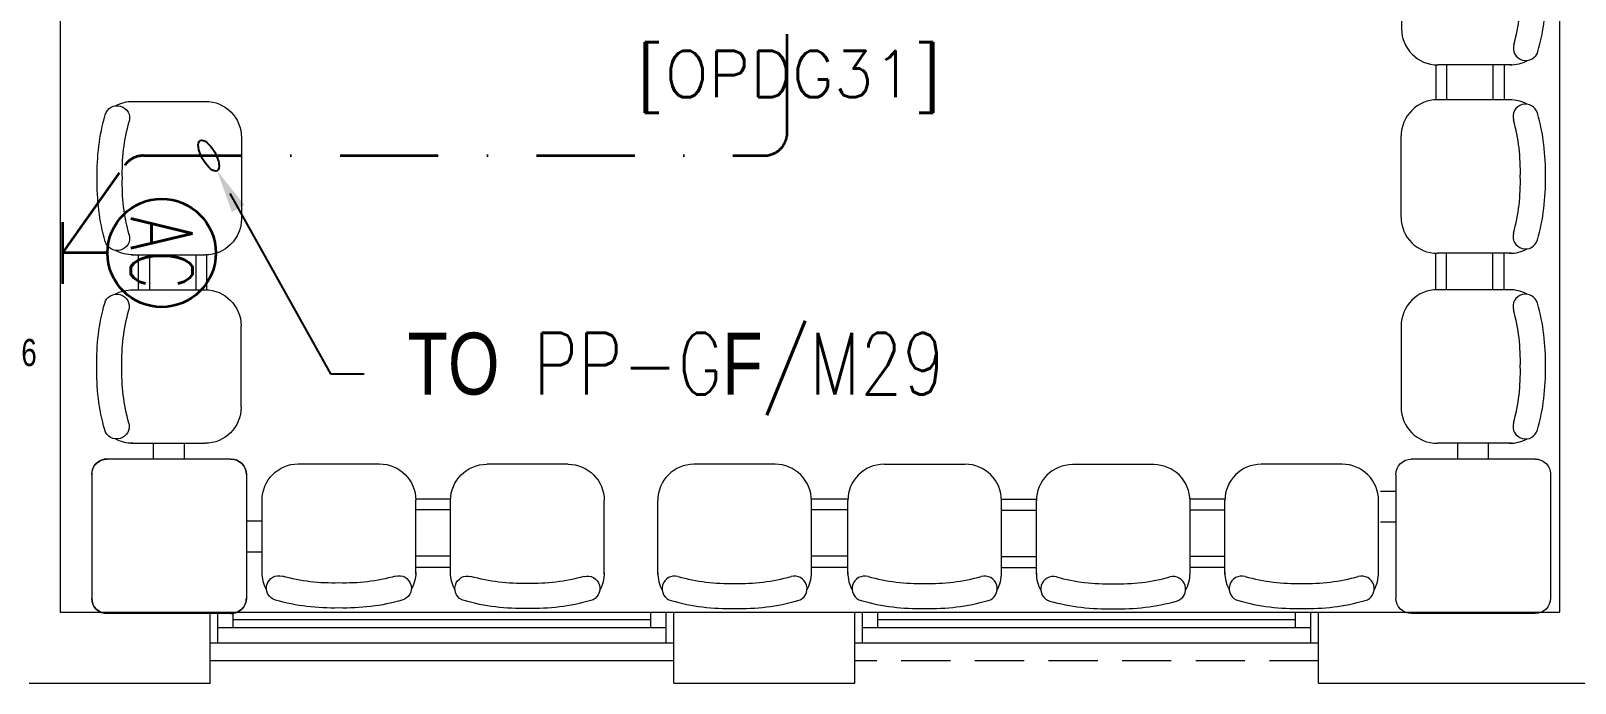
# Model space of a CAD drawing. Header units: inches. Extents: x -12418 to 57169, y -29325 to 19878.
# Drawn here: x 35955 to 40947, y -13097 to -10987 of the extents above; entities that cross this region are included whole.
import ezdxf
from ezdxf import colors
from ezdxf.entities.mleader import LeaderData, LeaderLine
from ezdxf.enums import TextEntityAlignment as Align
from ezdxf.math import Vec2, Vec3

# ---------------------------------------------------------------- set-up
doc = ezdxf.new("R2010")
doc.units = ezdxf.units.IN
doc.header["$LTSCALE"] = 25
doc.header["$MEASUREMENT"] = 0
doc.linetypes.add('00-Ground Floor$0$HIDDEN', pattern=[9.525, 6.35, -3.175])
doc.linetypes.add('DASHDOT', pattern=[25.4, 12.7, -6.35, 0, -6.35])
doc.layers.get('0').update_dxf_attribs({"color": 8})
for name, color, linetype, lineweight in [('00-Ground Floor$0$72_EGR_BASE_TEXT', 252, 'Continuous', 5), ('00-Ground Floor$0$72_EGR_EQP_TAG', 142, 'Continuous', 5), ('00-Ground Floor$0$Aluminum', 251, 'Continuous', 5), ('00-Ground Floor$0$LOADING', 253, 'Continuous', 5), ('00-Ground Floor$0$Proj', 251, 'Continuous', 5), ('00-Ground Floor$0$Walls', 251, 'Continuous', 5), ('E-LITE-CIRC @ 100', 6, 'Continuous', 25), ('E-LITE-CLNG-CNDT', 6, 'DASHDOT', 35), ('E-POWR-CIRC-NUMB', 6, 'Continuous', 25), ('E-POWR-CLNG-CNDT', 6, 'DASHDOT', 35), ('E-POWR-WALL @ 100', 4, 'Continuous', 35)]:
    doc.layers.add(name, color=color, linetype=linetype, lineweight=lineweight)
doc.layers.add('E-POWR-IDEN', color=101, linetype='Continuous')
doc.styles.add('00-Ground Floor$0$SIMPLEX', font='SIMPLEX.shx', dxfattribs={"height": 150})
doc.styles.add('00-Ground Floor$0$Standard', font='arial.ttf')
doc.styles.add('00-Ground Floor$0$X3G_ENTITY_257CFD', font='swisscl.ttf', dxfattribs={"height": 200})
doc.styles.add('DC_Simplex', font='SIMPLEX.shx', dxfattribs={"width": 0.7})

# ---------------------------------------------------------------- blocks, each defined once
blk = doc.blocks.new('00-Ground Floor$0$3 seats beam chair')
at = {"layer": '00-Ground Floor$0$LOADING', "ltscale": 20}
for p, q in [((-740534, -1008988.2), (-740317.9, -1008988.2)), ((-740534, -1008988.2), (-740295.5, -1008988.2)), ((-740178.3, -1009367.9), (-740178.3, -1009105.4)), ((-740534, -1009485), (-740295.5, -1009485)), ((-740511, -1009485), (-740511, -1009602.9)), ((-740474.9, -1009485), (-740474.9, -1009602.9)), ((-740325, -1009485), (-740325, -1009602.9)), ((-740290.3, -1009484.9), (-740290.3, -1009602.9)), ((-740534, -1009602.8), (-740295.5, -1009602.8)), ((-740178.3, -1009720), (-740178.3, -1009982.5)), ((-740534, -1010099.7), (-740295.5, -1010099.7)), ((-740534, -1010099.7), (-740317.9, -1010099.7)), ((-740512.3, -1010099.6), (-740512.3, -1010212.3)), ((-740476.2, -1010099.6), (-740476.2, -1010212.3)), ((-740326.3, -1010099.6), (-740326.3, -1010212.3)), ((-740291.5, -1010099.6), (-740291.5, -1010212.4)), ((-740535.3, -1010212.3), (-740319.1, -1010212.3)), ((-740535.3, -1010212.3), (-740296.7, -1010212.3)), ((-740179.5, -1010592), (-740179.5, -1010329.5)), ((-740535.3, -1010709.2), (-740296.7, -1010709.2)), ((-740512.3, -1010821.9), (-740512.3, -1010709.2)), ((-740476.2, -1010821.9), (-740476.2, -1010709.2)), ((-740326.3, -1010821.9), (-740326.3, -1010709.2)), ((-740291.5, -1010821.9), (-740291.5, -1010709.1)), ((-740534, -1010821.8), (-740295.5, -1010821.8)), ((-740534, -1010821.8), (-740317.9, -1010821.8)), ((-740178.3, -1011201.5), (-740178.3, -1010939)), ((-740534, -1011318.7), (-740295.5, -1011318.7))]:
    blk.add_line(p, q, dxfattribs=at)
for centre, radius, start, end in [((-740528.8, -1009105.4), 117.2, 90, 118.9699), ((-740295.5, -1009105.4), 117.2, 0, 90), ((-739957.4, -1009217.1), 687.4, 164.361, 181.6247), ((-740580.4, -1009042.7), 40.5, 344.361, 164.361), ((-739957.4, -1009217.1), 606.4, 164.361, 181.8419), ((-739957.4, -1009256.1), 687.4, 178.3753, 195.639), ((-739957.4, -1009256.1), 606.4, 178.1581, 195.639), ((-740295.5, -1009367.9), 117.2, 270, 0), ((-740580.4, -1009430.5), 40.5, 195.639, 15.639), ((-740528.8, -1009367.9), 117.2, 241.0301, 270), ((-739957.4, -1009831.8), 687.4, 164.361, 181.6247), ((-740580.4, -1009657.4), 40.5, 344.361, 164.361), ((-740528.8, -1009720), 117.2, 90, 118.9699), ((-740295.5, -1009720), 117.2, 0, 90), ((-739957.4, -1009831.8), 606.4, 164.361, 181.8419), ((-739957.4, -1009870.8), 687.4, 178.3753, 195.639), ((-739957.4, -1009870.8), 606.4, 178.1581, 195.639), ((-740295.5, -1009982.5), 117.2, 270, 0), ((-740580.4, -1010045.1), 40.5, 195.639, 15.639), ((-740528.8, -1009982.5), 117.2, 241.0301, 270), ((-740581.6, -1010266.9), 40.5, 344.361, 164.361), ((-740530.1, -1010329.5), 117.2, 90, 118.9699), ((-740296.7, -1010329.5), 117.2, 0, 90), ((-739958.7, -1010441.3), 687.4, 164.361, 181.6247), ((-739958.7, -1010441.3), 606.4, 164.361, 181.8419), ((-739958.7, -1010480.3), 687.4, 178.3753, 195.639), ((-739958.7, -1010480.3), 606.4, 178.1581, 195.639), ((-740296.7, -1010592), 117.2, 270, 0), ((-740581.6, -1010654.6), 40.5, 195.639, 15.639), ((-740530.1, -1010592), 117.2, 241.0301, 270), ((-740580.4, -1010876.4), 40.5, 344.361, 164.361), ((-740528.8, -1010939), 117.2, 90, 118.9699), ((-740295.5, -1010939), 117.2, 0, 90), ((-739957.4, -1011050.8), 687.4, 164.361, 181.6247), ((-739957.4, -1011050.8), 606.4, 164.361, 181.8419), ((-739957.4, -1011089.8), 687.4, 178.3753, 195.639), ((-739957.4, -1011089.8), 606.4, 178.1581, 195.639), ((-740295.5, -1011201.5), 117.2, 270, 0), ((-740580.4, -1011264.1), 40.5, 195.639, 15.639), ((-740528.8, -1011201.5), 117.2, 241.0301, 270)]:
    blk.add_arc(centre, radius, start, end, dxfattribs=at)
at = {"layer": '00-Ground Floor$0$LOADING', "ltscale": 10, "style": '00-Ground Floor$0$Standard'}
blk.add_attdef('NMF0003', text='', height=50, dxfattribs=at).set_placement((-740377, -1009031.1), align=Align.TOP_CENTER)
blk = doc.blocks.new('00-Ground Floor$0$GF21009T-P')
for p, q in [((0.4002, 0.5), (0, 0.5)), ((-0.0499, 0.4501), (-0.0499, 0.0499)), ((0.4501, 0.4501), (0.4501, 0.0499)), ((0.4501, 0.3), (0.5001, 0.3)), ((0.4501, 0.2), (0.5001, 0.2)), ((0.4002, 0), (0, 0))]:
    blk.add_line(p, q)
for centre, start, end in [((0, 0.4501), 90, 180), ((0.4002, 0.4501), 0, 90), ((0, 0.0499), 180, 270), ((0.4002, 0.0499), 270, 0)]:
    blk.add_arc(centre, 0.0499, start, end)
blk = doc.blocks.new('00-Ground Floor$0$seater 2')
at = {"layer": '00-Ground Floor$0$LOADING', "ltscale": 20}
for p, q in [((-944247.6, -393623.3, 0), (-943985.1, -393623.3, 0)), ((-943375.6, -393622, 0), (-943638.1, -393622, 0)), ((-944364.8, -393979, 0), (-944364.8, -393740.4, 0)), ((-943755.2, -393735.3, 0), (-943868, -393735.3, 0)), ((-943867.9, -393979, 0), (-943867.9, -393740.4, 0)), ((-943867.9, -393979, 0), (-943867.9, -393762.9, 0)), ((-943755.3, -393977.8, 0), (-943755.3, -393739.2, 0)), ((-943755.3, -393977.8, 0), (-943755.3, -393761.6, 0)), ((-943258.4, -393977.8, 0), (-943258.4, -393739.2, 0)), ((-943755.2, -393770, 0), (-943867.9, -393770, 0)), ((-943755.2, -393919.9, 0), (-943867.9, -393919.9, 0)), ((-943755.2, -393956, 0), (-943867.9, -393956, 0))]:
    blk.add_line(p, q, dxfattribs=at)
for centre, radius, start, end in [((-944247.6, -393740.4, 0), 117.2, 90, 180), ((-943985.1, -393740.4, 0), 117.2, 0, 90), ((-943638.1, -393739.2, 0), 117.2, 90, 180), ((-943375.6, -393739.2, 0), 117.2, 0, 90), ((-944247.6, -393973.8, 0), 117.2, 180, 208.9699), ((-944310.2, -394025.3, 0), 40.5, 74.361, 254.361), ((-944135.8, -393402.4, 0), 606.4, 254.361, 271.8419), ((-944096.8, -393402.4, 0), 606.4, 268.1581, 285.639), ((-943922.5, -394025.3, 0), 40.5, 285.639, 105.639), ((-943985.1, -393973.8, 0), 117.2, 331.0301, 0), ((-943638.1, -393972.5, 0), 117.2, 180, 208.9699), ((-943700.7, -394024.1, 0), 40.5, 74.361, 254.361), ((-943526.3, -393401.1, 0), 606.4, 254.361, 271.8419), ((-943487.3, -393401.1, 0), 606.4, 268.1581, 285.639), ((-943312.9, -394024.1, 0), 40.5, 285.639, 105.639), ((-943375.6, -393972.5, 0), 117.2, 331.0301, 0), ((-943526.3, -393401.1, 0), 687.4, 254.361, 271.6247), ((-943487.3, -393401.1, 0), 687.4, 268.3753, 285.639), ((-944135.8, -393402.4, 0), 687.4, 254.361, 271.6247), ((-944096.8, -393402.4, 0), 687.4, 268.3753, 285.639)]:
    blk.add_arc(centre, radius, start, end, dxfattribs=at)
blk = doc.blocks.new('00-Ground Floor')
at = {"layer": '00-Ground Floor$0$Aluminum'}
for p, q in [((36533.7, -12867.4, 0), (38033.7, -12867.4, 0)), ((36558.7, -12967.4, 0), (36558.7, -12867.4, 0)), ((36608.7, -12917.4, 0), (36608.7, -12867.4, 0)), ((37958.7, -12917.4, 0), (37958.7, -12867.4, 0)), ((38008.7, -12967.4, 0), (38008.7, -12867.4, 0)), ((38617.9, -12867.4, 0), (40117.9, -12867.4, 0)), ((38642.9, -12967.4, 0), (38642.9, -12867.4, 0)), ((38692.9, -12917.4, 0), (38692.9, -12867.4, 0)), ((40042.9, -12917.4, 0), (40042.9, -12867.4, 0)), ((40092.9, -12967.4, 0), (40092.9, -12867.4, 0)), ((36558.7, -12917.4, 0), (38008.7, -12917.4, 0)), ((37958.7, -12892.4, 0), (36608.7, -12892.4, 0)), ((38642.9, -12917.4, 0), (40092.9, -12917.4, 0)), ((40042.9, -12892.4, 0), (38692.9, -12892.4, 0)), ((36533.7, -12967.4, 0), (38033.7, -12967.4, 0)), ((38617.9, -12967.4, 0), (40117.9, -12967.4, 0)), ((38033.7, -13025, 0), (36533.7, -13025, 0))]:
    blk.add_line(p, q, dxfattribs=at)
at = {"layer": '00-Ground Floor$0$LOADING'}
for p, q in [((40317.6, -12476, 0), (40367.6, -12476, 0)), ((40317.6, -12576, 0), (40367.6, -12576, 0))]:
    blk.add_line(p, q, dxfattribs=at)
at = {"layer": '00-Ground Floor$0$Proj', "linetype": '00-Ground Floor$0$HIDDEN'}
blk.add_line((40117.9, -13025, 0), (38617.9, -13025, 0), dxfattribs=at)
at = {"layer": '00-Ground Floor$0$Walls'}
for p, q in [((36049.5, -2747.4, 0), (36049.5, -12867.4, 0)), ((40897.1, -8747.4, 0), (40897.1, -12867.4, 0)), ((36049.5, -12867.4, 0), (36533.7, -12867.4, 0)), ((36533.7, -13097.4, 0), (36533.7, -12867.4, 0)), ((38033.7, -12867.4, 0), (38617.9, -12867.4, 0)), ((38033.7, -13097.4, 0), (38033.7, -12867.4, 0)), ((38617.9, -13097.4, 0), (38617.9, -12867.4, 0)), ((40117.9, -12867.4, 0), (40897.1, -12867.4, 0)), ((40117.9, -13097.4, 0), (40117.9, -12867.4, 0)), ((35949.5, -13097.4, 0), (36533.7, -13097.4, 0)), ((38033.7, -13097.4, 0), (38617.9, -13097.4, 0)), ((40117.9, -13097.4, 0), (41547.9, -13097.4, 0))]:
    blk.add_line(p, q, dxfattribs=at)
at = {"layer": '00-Ground Floor$0$LOADING'}
for p, rotation in [((-699793.7, -1021309.7, 0), 180), ((-971007.1, 727788.9, 0), 89.99999999999997)]:
    blk.add_blockref('00-Ground Floor$0$3 seats beam chair', p, dxfattribs=dict(at, rotation=rotation))
at = {"layer": '00-Ground Floor$0$LOADING', "xscale": -1, "rotation": 270}
blk.add_blockref('00-Ground Floor$0$seater 2', (430257.5, 932043.2, 0), dxfattribs=at)
at = {"layer": '00-Ground Floor$0$LOADING', "extrusion": (3.51202e-12, -1.27212e-09, 1), "xscale": -1000.000000000002, "yscale": 1000.000000000001, "zscale": 1000.000000000001, "rotation": 270.0000091616897}
blk.add_blockref('00-Ground Floor$0$GF21009T-P', (36151.1, -12822.5, 0), dxfattribs=at)
at = {"layer": '00-Ground Floor$0$LOADING', "extrusion": (3.51192e-12, -1.27212e-09, 1), "xscale": -1000, "yscale": 1000, "zscale": 1000, "rotation": 270.0000045808248}
blk.add_blockref('00-Ground Floor$0$GF21009T-P', (40367.6, -12822.5, 0), dxfattribs=at)
at = {"layer": '00-Ground Floor$0$LOADING', "extrusion": (-1.27212e-09, 3.51202e-12, 1), "xscale": 1000.000000000002, "yscale": 1000.000000000002, "zscale": 1000.000000000002, "rotation": 359.9999908383104}
blk.add_blockref('00-Ground Floor$0$GF21009T-P', (36201, -12872.4, 0), dxfattribs=at)
at = {"layer": '00-Ground Floor$0$LOADING', "xscale": -1}
blk.add_blockref('00-Ground Floor$0$seater 2', (-906556.5, 381233.9), dxfattribs=at)
at = {"layer": '00-Ground Floor$0$72_EGR_BASE_TEXT', "insert": (38405.5, -11052.1, 0), "char_height": 150, "attachment_point": 2, "style": '00-Ground Floor$0$SIMPLEX'}
blk.add_mtext('[OPDG31]', dxfattribs=at)
at = {"layer": '00-Ground Floor$0$72_EGR_EQP_TAG', "insert": (35923.6, -11984, 0), "char_height": 87.47, "attachment_point": 2, "style": '00-Ground Floor$0$X3G_ENTITY_257CFD'}
blk.add_mtext('06', dxfattribs=at)
blk = doc.blocks.new('*U35')
for p, q in [((0, -1), (0, 1)), ((1.45, 0), (0, 0))]:
    blk.add_line(p, q)
blk.add_circle((3.2, 0), 1.75)
at = {"layer": 'E-POWR-CIRC-NUMB', "style": 'DC_Simplex', "width": 0.7, "flags": 8}
blk.add_attdef('CIRCUIT', (3.364, 5.671), '', height=2, rotation=360, dxfattribs=at)
at = {"layer": 'E-POWR-IDEN', "style": 'DC_Simplex', "width": 0.7, "flags": 8}
blk.add_attdef('TYPE', text='', height=2, rotation=270, dxfattribs=at).set_placement((3.2, 0), align=Align.MIDDLE_CENTER)
blk = doc.blocks.new('ARR0W')
at = {"color": 45}
blk.add_ellipse((0, 0), major_axis=(0.4, 0), ratio=0.4, dxfattribs=at)
at = {"color": 45, "ltscale": 0.5}
blk.add_solid([(-1.4, 0.167), (-0.4, 0), (-1.4, -0.167)], dxfattribs=at)

msp = doc.modelspace()

# ---------------------------------------------------------------- linework, layer by layer
at = {"layer": 'E-POWR-CLNG-CNDT', "elevation": 0}
msp.add_lwpolyline([(36057.4, -11705.7), (36257.9, -11422.5, -0.243334), (36319.1, -11390.8), (38325, -11390.8, 0.414214), (38400, -11315.8), (38400, -7147.4)], format="xyb", dxfattribs=at)

# ---------------------------------------------------------------- block references
at = {"layer": 'E-LITE-CLNG-CNDT'}
msp.add_blockref('00-Ground Floor', (0, 0), dxfattribs=at)
at = {"layer": 'E-POWR-WALL @ 100', "xscale": 100, "yscale": 100, "zscale": 100}
msp.add_blockref('*U35', (36057.4, -11705.7, 0), dxfattribs=at).add_auto_attribs({'TYPE': 'AC'})

# ---------------------------------------------------------------- leaders
at = {"layer": 'E-LITE-CIRC @ 100'}
ml = msp.add_multileader_mtext('Standard', dxfattribs=at)
ml.set_content('{\\Fdc_el_romans|c0;\\W0.8;TO\\Fromans|c0; \\Fsimplex|c0;PP-G\\Fdc_el_romans|c0;F\\Fsimplex|c0;/M29}', color=256, style='DC_Simplex')
ml.set_leader_properties()
ml.set_arrow_properties(name='ARR0W')
ml.build(insert=Vec2(0, 0))
ml.multileader.update_dxf_attribs({"dogleg_length": 200, "arrow_head_size": 140, "scale": 100})
ctx = ml.context
ctx.base_point, ctx.scale, ctx.char_height, ctx.arrow_head_size, ctx.landing_gap_size, ctx.plane_origin, ctx.plane_x_axis, ctx.plane_y_axis = Vec3(37032.4, -12097, 0), 100, 200, 140, 140, Vec3(46645.2, -15905.4, 0), Vec3(1, 0.000001, 0), Vec3(-0.000001, 1, 0)
notes = []
notes.append((ctx, [(0, (1, 1, 0), (36923.6, -12097, 0), (1, 0.000001, 0), 108.8, [(0, [(36529.3, -11390.8, 0)], 0, [])])]))
ctx.mtext.insert, ctx.mtext.text_direction, ctx.mtext.rotation, ctx.mtext.flow_direction = Vec3(37172.4, -11963.7, 0), Vec3(1, 0.000001, 0), 0.000001, 5
for ctx, leaders in notes:
    for number, flags, end, landing, length, lines in leaders:
        leader = LeaderData()
        leader.index, (leader.has_last_leader_line, leader.has_dogleg_vector, leader.attachment_direction) = number, flags
        leader.last_leader_point, leader.dogleg_vector, leader.dogleg_length = Vec3(end), Vec3(landing), length
        for number, points, colour, breaks in lines:
            line = LeaderLine()
            line.index, line.vertices, line.color, line.breaks = number, Vec3.list(points), colors.encode_raw_color(colour), breaks
            leader.lines.append(line)
        ctx.leaders.append(leader)

doc.saveas('drawing.dxf')
